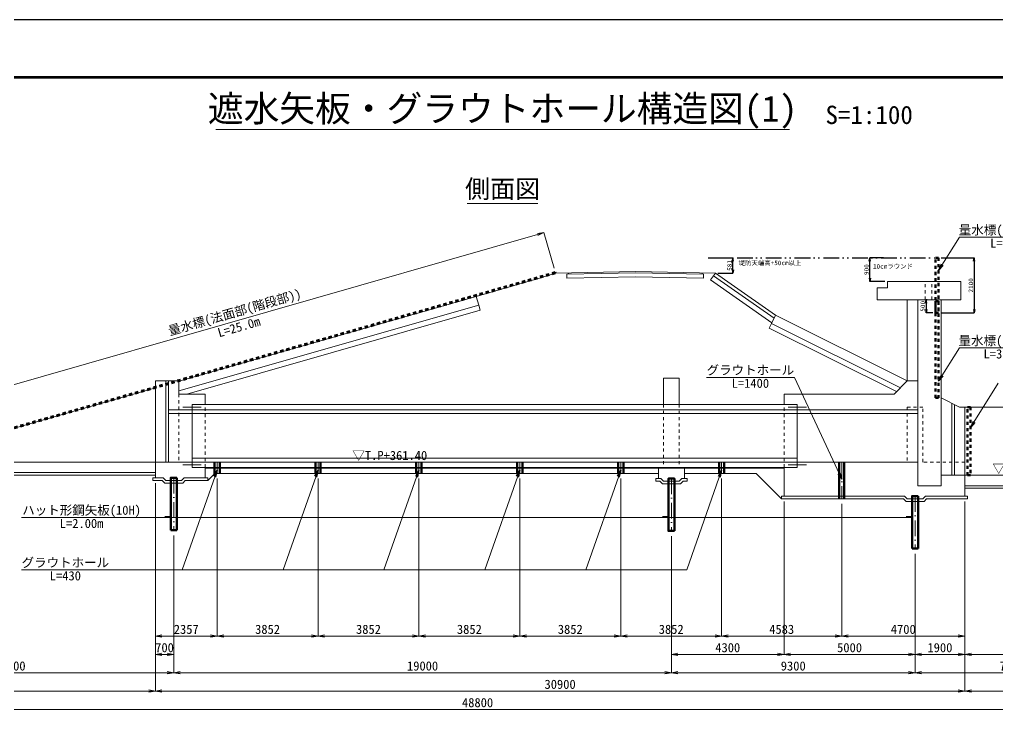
# Model space of a CAD drawing. Header units: millimetres. Extents: x 247104 to 392283, y -100044 to 25995.
# Drawn here: x 283459 to 320789, y -387 to 25995 of the extents above; entities that cross this region are included whole.
import ezdxf
from ezdxf.enums import TextEntityAlignment as Align

# ---------------------------------------------------------------- set-up
doc = ezdxf.new("R2010")
doc.units = ezdxf.units.MM
doc.header["$LTSCALE"] = 100
doc.header["$PDSIZE"] = 300
for name, pattern in [('SXF_一点短鎖線', [9.25, 6, -1.5, 0.25, -1.5]), ('SXF_二点短鎖線', [11, 6, -1.5, 0.25, -1.5, 0.25, -1.5]), ('SXF_跳び破線', [12, 6, -6])]:
    doc.linetypes.add(name, pattern=pattern)
doc.layers.get('Defpoints').update_dxf_attribs({"color": 151})
for name, color, linetype, lineweight in [('D-BMK', 2, 'SXF_一点短鎖線', 13), ('D-STR', 1, 'Continuous', 50), ('D-STR-DIM', 7, 'Continuous', 13), ('D-STR-HTXT', 7, 'Continuous', 13), ('D-STR-STR1', 2, 'Continuous', 13), ('D-STR-STRB', 4, 'Continuous', 13), ('D-STR-TXT', 7, 'Continuous', 13), ('D-TTL', 2, 'Continuous', 140), ('D-TTL-LINE', 7, 'Continuous', 13), ('D-TTL-TXT', 7, 'Continuous', 13)]:
    doc.layers.add(name, color=color, linetype=linetype, lineweight=lineweight)
doc.styles.add('MS ゴシック', font='MS Gothic.ttf')
doc.styles.add('ＭＳ ゴシック', font='MS Gothic.ttf')
doc.dimstyles.new('DIM-100-F', dxfattribs={"dimscale": 100, "dimtxt": 3.5, "dimasz": 2.5, "dimexe": 0, "dimexo": 2, "dimgap": 0.8, "dimtad": 1, "dimdec": 0, "dimzin": 0, "dimdsep": 46, "dimtxsty": 'MS ゴシック', "dimblk": 'OPEN', "dimcen": 0.1, "dimaunit": 1, "dimadec": 4, "dimazin": 0, "dimtfac": 1, "dimtdec": 0, "dimtmove": 2, "dimatfit": 3, "dimldrblk": 'OPEN', "dimfxl": 1, "dimtolj": 1, "dimtzin": 0, "dimlwd": -1, "dimlwe": -1, "dimarcsym": 2})
doc.dimstyles.new('DIM-50-F', dxfattribs={"dimscale": 50, "dimtxt": 3.5, "dimasz": 2.5, "dimexe": 0, "dimexo": 2, "dimgap": 0.8, "dimtad": 1, "dimdec": 0, "dimzin": 0, "dimdsep": 46, "dimtxsty": 'MS ゴシック', "dimblk": 'OPEN', "dimcen": 0.1, "dimaunit": 1, "dimadec": 4, "dimazin": 0, "dimtfac": 1, "dimtdec": 0, "dimtmove": 2, "dimatfit": 3, "dimldrblk": 'OPEN', "dimfxl": 1, "dimtolj": 1, "dimtzin": 0, "dimlwd": -1, "dimlwe": -1, "dimarcsym": 2})

# ---------------------------------------------------------------- blocks, each defined once
blk = doc.blocks.new('_Open')
at = {"color": 0, "linetype": 'ByBlock', "lineweight": -2}
for p, q in [((-1, 0.17), (0, 0)), ((-1, -0.17), (0, 0)), ((0, 0), (-1, 0))]:
    blk.add_line(p, q, dxfattribs=at)
blk = doc.blocks.new('*D181')
at = {"layer": 'D-STR-DIM', "color": 0, "transparency": 16777216}
for p, q in [((325344, 7896), (325344, -346)), ((276544, 7796), (276544, -346)), ((325094, -346), (276794, -346))]:
    blk.add_line(p, q, dxfattribs=at)
at = {"layer": 'Defpoints', "color": 0, "transparency": 16777216}
for p in [(276544, 7996), (325344, 8096), (276544, -346)]:
    blk.add_point(p, dxfattribs=at)
at = {"layer": 'D-STR-DIM', "color": 0, "transparency": 16777216, "xscale": 250, "yscale": 250, "zscale": 250, "rotation": 180}
blk.add_blockref('_Open', (276544, -346), dxfattribs=at)
at = {"layer": 'D-STR-DIM', "color": 0, "transparency": 16777216, "xscale": 250, "yscale": 250, "zscale": 250}
blk.add_blockref('_Open', (325344, -346), dxfattribs=at)
at = {"layer": 'D-STR-DIM', "color": 0, "transparency": 16777216, "insert": (300944, -91), "char_height": 350, "attachment_point": 5, "style": 'MS ゴシック'}
blk.add_mtext('\\A1;48800', dxfattribs=at)
blk = doc.blocks.new('*D182')
at = {"layer": 'D-STR-DIM', "color": 0, "transparency": 16777216}
for p, q in [((325344, 7896), (325344, 354)), ((319544, 7596), (319544, 354)), ((325094, 354), (319794, 354))]:
    blk.add_line(p, q, dxfattribs=at)
at = {"layer": 'Defpoints', "color": 0, "transparency": 16777216}
for p in [(325344, 8096), (319544, 7796), (319544, 354)]:
    blk.add_point(p, dxfattribs=at)
at = {"layer": 'D-STR-DIM', "color": 0, "transparency": 16777216, "xscale": 250, "yscale": 250, "zscale": 250, "rotation": 180}
blk.add_blockref('_Open', (319544, 354), dxfattribs=at)
at = {"layer": 'D-STR-DIM', "color": 0, "transparency": 16777216, "xscale": 250, "yscale": 250, "zscale": 250}
blk.add_blockref('_Open', (325344, 354), dxfattribs=at)
at = {"layer": 'D-STR-DIM', "color": 0, "transparency": 16777216, "insert": (322444, 609), "char_height": 350, "attachment_point": 5, "style": 'MS ゴシック'}
blk.add_mtext('\\A1;5800', dxfattribs=at)
blk = doc.blocks.new('*D183')
at = {"layer": 'D-STR-DIM', "color": 0, "transparency": 16777216}
for p, q in [((288644, 8296), (288644, 354)), ((319544, 7596), (319544, 354)), ((319294, 354), (288894, 354))]:
    blk.add_line(p, q, dxfattribs=at)
at = {"layer": 'Defpoints', "color": 0, "transparency": 16777216}
for p in [(288644, 8496), (319544, 7796), (288644, 354)]:
    blk.add_point(p, dxfattribs=at)
at = {"layer": 'D-STR-DIM', "color": 0, "transparency": 16777216, "xscale": 250, "yscale": 250, "zscale": 250, "rotation": 180}
blk.add_blockref('_Open', (288644, 354), dxfattribs=at)
at = {"layer": 'D-STR-DIM', "color": 0, "transparency": 16777216, "xscale": 250, "yscale": 250, "zscale": 250}
blk.add_blockref('_Open', (319544, 354), dxfattribs=at)
at = {"layer": 'D-STR-DIM', "color": 0, "transparency": 16777216, "insert": (304094, 609), "char_height": 350, "attachment_point": 5, "style": 'MS ゴシック'}
blk.add_mtext('\\A1;30900', dxfattribs=at)
blk = doc.blocks.new('*D184')
at = {"layer": 'D-STR-DIM', "color": 0, "transparency": 16777216}
for p, q in [((288644, 8296), (288644, 354)), ((276544, 7796), (276544, 354)), ((288394, 354), (276794, 354))]:
    blk.add_line(p, q, dxfattribs=at)
at = {"layer": 'Defpoints', "color": 0, "transparency": 16777216}
for p in [(288644, 8496), (276544, 7996), (276544, 354)]:
    blk.add_point(p, dxfattribs=at)
at = {"layer": 'D-STR-DIM', "color": 0, "transparency": 16777216, "xscale": 250, "yscale": 250, "zscale": 250, "rotation": 180}
blk.add_blockref('_Open', (276544, 354), dxfattribs=at)
at = {"layer": 'D-STR-DIM', "color": 0, "transparency": 16777216, "xscale": 250, "yscale": 250, "zscale": 250}
blk.add_blockref('_Open', (288644, 354), dxfattribs=at)
at = {"layer": 'D-STR-DIM', "color": 0, "transparency": 16777216, "insert": (282594, 609), "char_height": 350, "attachment_point": 5, "style": 'MS ゴシック'}
blk.add_mtext('\\A1;12100', dxfattribs=at)
blk = doc.blocks.new('*D171')
at = {"layer": 'D-STR-DIM', "color": 0, "transparency": 16777216}
for p, q in [((276844, 5996), (276844, 1054)), ((289344, 6296), (289344, 1054)), ((277094, 1054), (289094, 1054))]:
    blk.add_line(p, q, dxfattribs=at)
at = {"layer": 'Defpoints', "color": 0, "transparency": 16777216}
for p in [(289344, 6496), (276844, 6196), (289344, 1054)]:
    blk.add_point(p, dxfattribs=at)
at = {"layer": 'D-STR-DIM', "color": 0, "transparency": 16777216, "xscale": 250, "yscale": 250, "zscale": 250, "rotation": 180}
blk.add_blockref('_Open', (276844, 1054), dxfattribs=at)
at = {"layer": 'D-STR-DIM', "color": 0, "transparency": 16777216, "xscale": 250, "yscale": 250, "zscale": 250}
blk.add_blockref('_Open', (289344, 1054), dxfattribs=at)
at = {"layer": 'D-STR-DIM', "color": 0, "transparency": 16777216, "insert": (283094, 1309), "char_height": 350, "attachment_point": 5, "style": 'MS ゴシック'}
blk.add_mtext('\\A1;12500', dxfattribs=at)
blk = doc.blocks.new('*D172')
at = {"layer": 'D-STR-DIM', "color": 0, "transparency": 16777216}
for p, q in [((289344, 6296), (289344, 1054)), ((308344, 6266), (308344, 1054)), ((289594, 1054), (308094, 1054))]:
    blk.add_line(p, q, dxfattribs=at)
at = {"layer": 'Defpoints', "color": 0, "transparency": 16777216}
for p in [(289344, 6496), (308344, 6466), (308344, 1054)]:
    blk.add_point(p, dxfattribs=at)
at = {"layer": 'D-STR-DIM', "color": 0, "transparency": 16777216, "xscale": 250, "yscale": 250, "zscale": 250, "rotation": 180}
blk.add_blockref('_Open', (289344, 1054), dxfattribs=at)
at = {"layer": 'D-STR-DIM', "color": 0, "transparency": 16777216, "xscale": 250, "yscale": 250, "zscale": 250}
blk.add_blockref('_Open', (308344, 1054), dxfattribs=at)
at = {"layer": 'D-STR-DIM', "color": 0, "transparency": 16777216, "insert": (298844, 1309), "char_height": 350, "attachment_point": 5, "style": 'MS ゴシック'}
blk.add_mtext('\\A1;19000', dxfattribs=at)
blk = doc.blocks.new('*D173')
at = {"layer": 'D-STR-DIM', "color": 0, "transparency": 16777216}
for p, q in [((308344, 6266), (308344, 1054)), ((317644, 5596), (317644, 1054)), ((308594, 1054), (317394, 1054))]:
    blk.add_line(p, q, dxfattribs=at)
at = {"layer": 'Defpoints', "color": 0, "transparency": 16777216}
for p in [(308344, 6466), (317644, 5796), (317644, 1054)]:
    blk.add_point(p, dxfattribs=at)
at = {"layer": 'D-STR-DIM', "color": 0, "transparency": 16777216, "xscale": 250, "yscale": 250, "zscale": 250, "rotation": 180}
blk.add_blockref('_Open', (308344, 1054), dxfattribs=at)
at = {"layer": 'D-STR-DIM', "color": 0, "transparency": 16777216, "xscale": 250, "yscale": 250, "zscale": 250}
blk.add_blockref('_Open', (317644, 1054), dxfattribs=at)
at = {"layer": 'D-STR-DIM', "color": 0, "transparency": 16777216, "insert": (312994, 1309), "char_height": 350, "attachment_point": 5, "style": 'MS ゴシック'}
blk.add_mtext('\\A1;9300', dxfattribs=at)
blk = doc.blocks.new('*D174')
at = {"layer": 'D-STR-DIM', "color": 0, "transparency": 16777216}
for p, q in [((325044, 5996), (325044, 1054)), ((317644, 5596), (317644, 1054)), ((317894, 1054), (324794, 1054))]:
    blk.add_line(p, q, dxfattribs=at)
at = {"layer": 'Defpoints', "color": 0, "transparency": 16777216}
for p in [(325044, 6196), (317644, 5796), (325044, 1054)]:
    blk.add_point(p, dxfattribs=at)
at = {"layer": 'D-STR-DIM', "color": 0, "transparency": 16777216, "xscale": 250, "yscale": 250, "zscale": 250, "rotation": 180}
blk.add_blockref('_Open', (317644, 1054), dxfattribs=at)
at = {"layer": 'D-STR-DIM', "color": 0, "transparency": 16777216, "xscale": 250, "yscale": 250, "zscale": 250}
blk.add_blockref('_Open', (325044, 1054), dxfattribs=at)
at = {"layer": 'D-STR-DIM', "color": 0, "transparency": 16777216, "insert": (321344, 1309), "char_height": 350, "attachment_point": 5, "style": 'MS ゴシック'}
blk.add_mtext('\\A1;7400', dxfattribs=at)
blk = doc.blocks.new('*D176')
at = {"layer": 'D-STR-DIM', "color": 0, "transparency": 16777216}
for p, q in [((288644, 8296), (288644, 1754)), ((289344, 6296), (289344, 1754)), ((288644, 1754), (289344, 1754)), ((289094, 1754), (288844, 1754)), ((288894, 1754), (289144, 1754))]:
    blk.add_line(p, q, dxfattribs=at)
at = {"layer": 'Defpoints', "color": 0, "transparency": 16777216}
for p in [(288644, 8496), (289344, 6496), (289344, 1754)]:
    blk.add_point(p, dxfattribs=at)
at = {"layer": 'D-STR-DIM', "color": 0, "transparency": 16777216, "xscale": 250, "yscale": 250, "zscale": 250, "rotation": 180}
blk.add_blockref('_Open', (288644, 1754), dxfattribs=at)
at = {"layer": 'D-STR-DIM', "color": 0, "transparency": 16777216, "xscale": 250, "yscale": 250, "zscale": 250}
blk.add_blockref('_Open', (289344, 1754), dxfattribs=at)
at = {"layer": 'D-STR-DIM', "color": 0, "transparency": 16777216, "insert": (288994, 2009), "char_height": 350, "attachment_point": 5, "style": 'MS ゴシック'}
blk.add_mtext('\\A1;700', dxfattribs=at)
blk = doc.blocks.new('*D177')
at = {"layer": 'D-STR-DIM', "color": 0, "transparency": 16777216}
for p, q in [((312644, 7596), (312644, 1754)), ((308344, 6266), (308344, 1754)), ((308594, 1754), (312394, 1754))]:
    blk.add_line(p, q, dxfattribs=at)
at = {"layer": 'Defpoints', "color": 0, "transparency": 16777216}
for p in [(312644, 7796), (308344, 6466), (312644, 1754)]:
    blk.add_point(p, dxfattribs=at)
at = {"layer": 'D-STR-DIM', "color": 0, "transparency": 16777216, "xscale": 250, "yscale": 250, "zscale": 250, "rotation": 180}
blk.add_blockref('_Open', (308344, 1754), dxfattribs=at)
at = {"layer": 'D-STR-DIM', "color": 0, "transparency": 16777216, "xscale": 250, "yscale": 250, "zscale": 250}
blk.add_blockref('_Open', (312644, 1754), dxfattribs=at)
at = {"layer": 'D-STR-DIM', "color": 0, "transparency": 16777216, "insert": (310494, 2009), "char_height": 350, "attachment_point": 5, "style": 'MS ゴシック'}
blk.add_mtext('\\A1;4300', dxfattribs=at)
blk = doc.blocks.new('*D178')
at = {"layer": 'D-STR-DIM', "color": 0, "transparency": 16777216}
for p, q in [((312644, 7596), (312644, 1754)), ((317644, 5596), (317644, 1754)), ((312894, 1754), (317394, 1754))]:
    blk.add_line(p, q, dxfattribs=at)
at = {"layer": 'Defpoints', "color": 0, "transparency": 16777216}
for p in [(312644, 7796), (317644, 5796), (317644, 1754)]:
    blk.add_point(p, dxfattribs=at)
at = {"layer": 'D-STR-DIM', "color": 0, "transparency": 16777216, "xscale": 250, "yscale": 250, "zscale": 250, "rotation": 180}
blk.add_blockref('_Open', (312644, 1754), dxfattribs=at)
at = {"layer": 'D-STR-DIM', "color": 0, "transparency": 16777216, "xscale": 250, "yscale": 250, "zscale": 250}
blk.add_blockref('_Open', (317644, 1754), dxfattribs=at)
at = {"layer": 'D-STR-DIM', "color": 0, "transparency": 16777216, "insert": (315144, 2009), "char_height": 350, "attachment_point": 5, "style": 'MS ゴシック'}
blk.add_mtext('\\A1;5000', dxfattribs=at)
blk = doc.blocks.new('*D179')
at = {"layer": 'D-STR-DIM', "color": 0, "transparency": 16777216}
for p, q in [((319544, 7596), (319544, 1754)), ((317644, 5596), (317644, 1754)), ((317894, 1754), (319294, 1754))]:
    blk.add_line(p, q, dxfattribs=at)
at = {"layer": 'Defpoints', "color": 0, "transparency": 16777216}
for p in [(319544, 7796), (317644, 5796), (319544, 1754)]:
    blk.add_point(p, dxfattribs=at)
at = {"layer": 'D-STR-DIM', "color": 0, "transparency": 16777216, "xscale": 250, "yscale": 250, "zscale": 250, "rotation": 180}
blk.add_blockref('_Open', (317644, 1754), dxfattribs=at)
at = {"layer": 'D-STR-DIM', "color": 0, "transparency": 16777216, "xscale": 250, "yscale": 250, "zscale": 250}
blk.add_blockref('_Open', (319544, 1754), dxfattribs=at)
at = {"layer": 'D-STR-DIM', "color": 0, "transparency": 16777216, "insert": (318594, 2009), "char_height": 350, "attachment_point": 5, "style": 'MS ゴシック'}
blk.add_mtext('\\A1;1900', dxfattribs=at)
blk = doc.blocks.new('*D180')
at = {"layer": 'D-STR-DIM', "color": 0, "transparency": 16777216}
for p, q in [((319544, 7596), (319544, 1754)), ((325044, 5996), (325044, 1754)), ((319794, 1754), (324794, 1754))]:
    blk.add_line(p, q, dxfattribs=at)
at = {"layer": 'Defpoints', "color": 0, "transparency": 16777216}
for p in [(319544, 7796), (325044, 6196), (325044, 1754)]:
    blk.add_point(p, dxfattribs=at)
at = {"layer": 'D-STR-DIM', "color": 0, "transparency": 16777216, "xscale": 250, "yscale": 250, "zscale": 250, "rotation": 180}
blk.add_blockref('_Open', (319544, 1754), dxfattribs=at)
at = {"layer": 'D-STR-DIM', "color": 0, "transparency": 16777216, "xscale": 250, "yscale": 250, "zscale": 250}
blk.add_blockref('_Open', (325044, 1754), dxfattribs=at)
at = {"layer": 'D-STR-DIM', "color": 0, "transparency": 16777216, "insert": (322294, 2009), "char_height": 350, "attachment_point": 5, "style": 'MS ゴシック'}
blk.add_mtext('\\A1;5500', dxfattribs=at)
blk = doc.blocks.new('*D186')
at = {"layer": 'D-STR-DIM', "color": 0, "transparency": 16777216}
for p, q in [((310261, 8466), (310261, 2454)), ((314844, 7496), (314844, 2454)), ((314594, 2454), (310511, 2454))]:
    blk.add_line(p, q, dxfattribs=at)
at = {"layer": 'Defpoints', "color": 0, "transparency": 16777216}
for p in [(310261, 8666), (314844, 7696), (310261, 2454)]:
    blk.add_point(p, dxfattribs=at)
at = {"layer": 'D-STR-DIM', "color": 0, "transparency": 16777216, "xscale": 250, "yscale": 250, "zscale": 250, "rotation": 180}
blk.add_blockref('_Open', (310261, 2454), dxfattribs=at)
at = {"layer": 'D-STR-DIM', "color": 0, "transparency": 16777216, "xscale": 250, "yscale": 250, "zscale": 250}
blk.add_blockref('_Open', (314844, 2454), dxfattribs=at)
at = {"layer": 'D-STR-DIM', "color": 0, "transparency": 16777216, "insert": (312553, 2709), "char_height": 350, "attachment_point": 5, "style": 'MS ゴシック'}
blk.add_mtext('\\A1;4583', dxfattribs=at)
blk = doc.blocks.new('*D243')
at = {"layer": 'D-STR-DIM', "color": 0, "transparency": 16777216}
for p, q in [((314844, 7496), (314844, 2454)), ((319544, 7596), (319544, 2454)), ((315094, 2454), (319294, 2454))]:
    blk.add_line(p, q, dxfattribs=at)
at = {"layer": 'Defpoints', "color": 0, "transparency": 16777216}
for p in [(314844, 7696), (319544, 7796), (319544, 2454)]:
    blk.add_point(p, dxfattribs=at)
at = {"layer": 'D-STR-DIM', "color": 0, "transparency": 16777216, "xscale": 250, "yscale": 250, "zscale": 250, "rotation": 180}
blk.add_blockref('_Open', (314844, 2454), dxfattribs=at)
at = {"layer": 'D-STR-DIM', "color": 0, "transparency": 16777216, "xscale": 250, "yscale": 250, "zscale": 250}
blk.add_blockref('_Open', (319544, 2454), dxfattribs=at)
at = {"layer": 'D-STR-DIM', "color": 0, "transparency": 16777216, "insert": (317194, 2709), "char_height": 350, "attachment_point": 5, "style": 'MS ゴシック'}
blk.add_mtext('\\A1;4700', dxfattribs=at)
blk = doc.blocks.new('*D244')
at = {"layer": 'D-STR-DIM', "color": 0, "transparency": 16777216}
for p, q in [((306409, 8466), (306409, 2454)), ((310261, 8466), (310261, 2454)), ((310011, 2454), (306659, 2454))]:
    blk.add_line(p, q, dxfattribs=at)
at = {"layer": 'Defpoints', "color": 0, "transparency": 16777216}
for p in [(306409, 8666), (310261, 8666), (306409, 2454)]:
    blk.add_point(p, dxfattribs=at)
at = {"layer": 'D-STR-DIM', "color": 0, "transparency": 16777216, "xscale": 250, "yscale": 250, "zscale": 250, "rotation": 180}
blk.add_blockref('_Open', (306409, 2454), dxfattribs=at)
at = {"layer": 'D-STR-DIM', "color": 0, "transparency": 16777216, "xscale": 250, "yscale": 250, "zscale": 250}
blk.add_blockref('_Open', (310261, 2454), dxfattribs=at)
at = {"layer": 'D-STR-DIM', "color": 0, "transparency": 16777216, "insert": (308335, 2709), "char_height": 350, "attachment_point": 5, "style": 'MS ゴシック'}
blk.add_mtext('\\A1;3852', dxfattribs=at)
blk = doc.blocks.new('*D245')
at = {"layer": 'D-STR-DIM', "color": 0, "transparency": 16777216}
for p, q in [((302557, 8466), (302557, 2454)), ((306409, 8466), (306409, 2454)), ((306159, 2454), (302807, 2454))]:
    blk.add_line(p, q, dxfattribs=at)
at = {"layer": 'Defpoints', "color": 0, "transparency": 16777216}
for p in [(302557, 8666), (306409, 8666), (302557, 2454)]:
    blk.add_point(p, dxfattribs=at)
at = {"layer": 'D-STR-DIM', "color": 0, "transparency": 16777216, "xscale": 250, "yscale": 250, "zscale": 250, "rotation": 180}
blk.add_blockref('_Open', (302557, 2454), dxfattribs=at)
at = {"layer": 'D-STR-DIM', "color": 0, "transparency": 16777216, "xscale": 250, "yscale": 250, "zscale": 250}
blk.add_blockref('_Open', (306409, 2454), dxfattribs=at)
at = {"layer": 'D-STR-DIM', "color": 0, "transparency": 16777216, "insert": (304483, 2709), "char_height": 350, "attachment_point": 5, "style": 'MS ゴシック'}
blk.add_mtext('\\A1;3852', dxfattribs=at)
blk = doc.blocks.new('*D246')
at = {"layer": 'D-STR-DIM', "color": 0, "transparency": 16777216}
for p, q in [((298705, 8466), (298705, 2454)), ((302557, 8466), (302557, 2454)), ((302307, 2454), (298955, 2454))]:
    blk.add_line(p, q, dxfattribs=at)
at = {"layer": 'Defpoints', "color": 0, "transparency": 16777216}
for p in [(298705, 8666), (302557, 8666), (298705, 2454)]:
    blk.add_point(p, dxfattribs=at)
at = {"layer": 'D-STR-DIM', "color": 0, "transparency": 16777216, "xscale": 250, "yscale": 250, "zscale": 250, "rotation": 180}
blk.add_blockref('_Open', (298705, 2454), dxfattribs=at)
at = {"layer": 'D-STR-DIM', "color": 0, "transparency": 16777216, "xscale": 250, "yscale": 250, "zscale": 250}
blk.add_blockref('_Open', (302557, 2454), dxfattribs=at)
at = {"layer": 'D-STR-DIM', "color": 0, "transparency": 16777216, "insert": (300631, 2709), "char_height": 350, "attachment_point": 5, "style": 'MS ゴシック'}
blk.add_mtext('\\A1;3852', dxfattribs=at)
blk = doc.blocks.new('*D247')
at = {"layer": 'D-STR-DIM', "color": 0, "transparency": 16777216}
for p, q in [((294853, 8466), (294853, 2454)), ((298705, 8466), (298705, 2454)), ((298455, 2454), (295103, 2454))]:
    blk.add_line(p, q, dxfattribs=at)
at = {"layer": 'Defpoints', "color": 0, "transparency": 16777216}
for p in [(294853, 8666), (298705, 8666), (294853, 2454)]:
    blk.add_point(p, dxfattribs=at)
at = {"layer": 'D-STR-DIM', "color": 0, "transparency": 16777216, "xscale": 250, "yscale": 250, "zscale": 250, "rotation": 180}
blk.add_blockref('_Open', (294853, 2454), dxfattribs=at)
at = {"layer": 'D-STR-DIM', "color": 0, "transparency": 16777216, "xscale": 250, "yscale": 250, "zscale": 250}
blk.add_blockref('_Open', (298705, 2454), dxfattribs=at)
at = {"layer": 'D-STR-DIM', "color": 0, "transparency": 16777216, "insert": (296779, 2709), "char_height": 350, "attachment_point": 5, "style": 'MS ゴシック'}
blk.add_mtext('\\A1;3852', dxfattribs=at)
blk = doc.blocks.new('*D248')
at = {"layer": 'D-STR-DIM', "color": 0, "transparency": 16777216}
for p, q in [((291001, 8466), (291001, 2454)), ((294853, 8466), (294853, 2454)), ((294603, 2454), (291251, 2454))]:
    blk.add_line(p, q, dxfattribs=at)
at = {"layer": 'Defpoints', "color": 0, "transparency": 16777216}
for p in [(291001, 8666), (294853, 8666), (291001, 2454)]:
    blk.add_point(p, dxfattribs=at)
at = {"layer": 'D-STR-DIM', "color": 0, "transparency": 16777216, "xscale": 250, "yscale": 250, "zscale": 250, "rotation": 180}
blk.add_blockref('_Open', (291001, 2454), dxfattribs=at)
at = {"layer": 'D-STR-DIM', "color": 0, "transparency": 16777216, "xscale": 250, "yscale": 250, "zscale": 250}
blk.add_blockref('_Open', (294853, 2454), dxfattribs=at)
at = {"layer": 'D-STR-DIM', "color": 0, "transparency": 16777216, "insert": (292927, 2709), "char_height": 350, "attachment_point": 5, "style": 'MS ゴシック'}
blk.add_mtext('\\A1;3852', dxfattribs=at)
blk = doc.blocks.new('*D249')
at = {"layer": 'D-STR-DIM', "color": 0, "transparency": 16777216}
for p, q in [((288644, 8296), (288644, 2454)), ((291001, 8466), (291001, 2454)), ((290751, 2454), (288894, 2454))]:
    blk.add_line(p, q, dxfattribs=at)
at = {"layer": 'Defpoints', "color": 0, "transparency": 16777216}
for p in [(291001, 8666), (288644, 8496), (288644, 2454)]:
    blk.add_point(p, dxfattribs=at)
at = {"layer": 'D-STR-DIM', "color": 0, "transparency": 16777216, "xscale": 250, "yscale": 250, "zscale": 250, "rotation": 180}
blk.add_blockref('_Open', (288644, 2454), dxfattribs=at)
at = {"layer": 'D-STR-DIM', "color": 0, "transparency": 16777216, "xscale": 250, "yscale": 250, "zscale": 250}
blk.add_blockref('_Open', (291001, 2454), dxfattribs=at)
at = {"layer": 'D-STR-DIM', "color": 0, "transparency": 16777216, "insert": (289823, 2709), "char_height": 350, "attachment_point": 5, "style": 'MS ゴシック'}
blk.add_mtext('\\A1;2357', dxfattribs=at)
blk = doc.blocks.new('*D265')
at = {"layer": 'D-STR-DIM', "color": 0, "transparency": 16777216}
for p, q in [((280288, 11208), (303237, 17789)), ((303865, 16507), (303477, 17858)), ((280435, 9788), (280047, 11139))]:
    blk.add_line(p, q, dxfattribs=at)
at = {"layer": 'Defpoints', "color": 0, "transparency": 16777216}
for p in [(303477, 17858), (303920, 16315), (280490, 9596)]:
    blk.add_point(p, dxfattribs=at)
at = {"layer": 'D-STR-DIM', "color": 0, "transparency": 16777216, "xscale": 250, "yscale": 250, "zscale": 250}
for p, rotation in [((303477, 17858), 16.00117145035898), ((280047, 11139), 196.001171450359)]:
    blk.add_blockref('_Open', p, dxfattribs=dict(at, rotation=rotation))
at = {"layer": 'D-STR-DIM', "color": 0, "transparency": 16777216, "char_height": 350, "attachment_point": 5, "rotation": 16.0012, "style": 'MS ゴシック'}
for s, insert in [('\\A1;量水標(法面部(階段部))', (291684, 14774)), ('\\A1;L=25.0m', (291833, 14254))]:
    blk.add_mtext(s, dxfattribs=dict(at, insert=insert))
blk = doc.blocks.new('*D266')
at = {"layer": 'Defpoints', "color": 0, "transparency": 16777216}
for p, q in [((310147, 16896), (310694, 16896)), ((310694, 16440), (310694, 16771)), ((310120, 16315), (310694, 16315))]:
    blk.add_line(p, q, dxfattribs=at)
for p in [(310047, 16896), (310694, 16896), (310020, 16315)]:
    blk.add_point(p, dxfattribs=at)
at = {"layer": 'Defpoints', "color": 0, "transparency": 16777216, "xscale": 125, "yscale": 125, "zscale": 125}
for p, rotation in [((310694, 16896), 90), ((310694, 16315), 270)]:
    blk.add_blockref('_Open', p, dxfattribs=dict(at, rotation=rotation))
at = {"layer": 'Defpoints', "color": 0, "transparency": 16777216, "insert": (310567, 16605), "char_height": 175, "attachment_point": 5, "rotation": 90, "style": 'MS ゴシック'}
blk.add_mtext('\\A1;581', dxfattribs=at)
blk = doc.blocks.new('*D267')
at = {"layer": 'Defpoints', "color": 0, "transparency": 16777216}
for p, q in [((316444, 16896), (315916, 16896)), ((315916, 16121), (315916, 16771)), ((316494, 15996), (315916, 15996))]:
    blk.add_line(p, q, dxfattribs=at)
for p in [(315916, 16896), (316544, 16896), (316594, 15996)]:
    blk.add_point(p, dxfattribs=at)
at = {"layer": 'Defpoints', "color": 0, "transparency": 16777216, "xscale": 125, "yscale": 125, "zscale": 125}
for p, rotation in [((315916, 16896), 90), ((315916, 15996), 270)]:
    blk.add_blockref('_Open', p, dxfattribs=dict(at, rotation=rotation))
at = {"layer": 'Defpoints', "color": 0, "transparency": 16777216, "insert": (315788, 16446), "char_height": 175, "attachment_point": 5, "rotation": 90, "style": 'MS ゴシック'}
blk.add_mtext('\\A1;900', dxfattribs=at)
blk = doc.blocks.new('*D268')
at = {"layer": 'Defpoints', "color": 0, "transparency": 16777216}
for p, q in [((318644, 16896), (319899, 16896)), ((319899, 16771), (319899, 14921)), ((318644, 14796), (319899, 14796))]:
    blk.add_line(p, q, dxfattribs=at)
for p in [(318544, 16896), (318544, 14796), (319899, 14796)]:
    blk.add_point(p, dxfattribs=at)
at = {"layer": 'Defpoints', "color": 0, "transparency": 16777216, "xscale": 125, "yscale": 125, "zscale": 125}
for p, rotation in [((319899, 16896), 90), ((319899, 14796), 270)]:
    blk.add_blockref('_Open', p, dxfattribs=dict(at, rotation=rotation))
at = {"layer": 'Defpoints', "color": 0, "transparency": 16777216, "insert": (319772, 15846), "char_height": 175, "attachment_point": 5, "rotation": 90, "style": 'MS ゴシック'}
blk.add_mtext('\\A1;2100', dxfattribs=at)
blk = doc.blocks.new('*D269')
at = {"layer": 'Defpoints', "color": 0, "transparency": 16777216}
for p, q in [((318109, 15296), (318067, 15296)), ((318067, 15171), (318067, 14921)), ((318324, 14796), (318067, 14796))]:
    blk.add_line(p, q, dxfattribs=at)
for p in [(318209, 15296), (318067, 14796), (318424, 14796)]:
    blk.add_point(p, dxfattribs=at)
at = {"layer": 'Defpoints', "color": 0, "transparency": 16777216, "xscale": 125, "yscale": 125, "zscale": 125}
for p, rotation in [((318067, 15296), 90), ((318067, 14796), 270)]:
    blk.add_blockref('_Open', p, dxfattribs=dict(at, rotation=rotation))
at = {"layer": 'Defpoints', "color": 0, "transparency": 16777216, "insert": (317939, 15046), "char_height": 175, "attachment_point": 5, "rotation": 90, "style": 'MS ゴシック'}
blk.add_mtext('\\A1;500', dxfattribs=at)

msp = doc.modelspace()

# ---------------------------------------------------------------- linework, layer by layer
at = {"layer": 'D-BMK'}
for p, q in [((291001.1, 9095.7), (291001.1, 8665.7)), ((294853.1, 9095.7), (294853.1, 8665.7)), ((298705.1, 9095.7), (298705.1, 8665.7)), ((302557.1, 9095.7), (302557.1, 8665.7)), ((306409.1, 9095.7), (306409.1, 8665.7)), ((310261.1, 9095.7), (310261.1, 8665.7)), ((314844.1, 9095.7), (314844.1, 7695.7))]:
    msp.add_line(p, q, dxfattribs=at)
at = {"layer": 'D-BMK', "linetype": 'SXF_一点短鎖線'}
for p, q in [((289344.4, 8495.7), (289344.4, 6495.7)), ((308344.4, 8465.7), (308344.4, 6465.7)), ((317644.4, 7795.7), (317644.4, 5795.7))]:
    msp.add_line(p, q, dxfattribs=at)
at = {"layer": 'D-STR'}
for p, q in [((290901.1, 9095.7), (290901.1, 8652.4)), ((291101.1, 9095.7), (291101.1, 8665.7)), ((294753.1, 9095.7), (294753.1, 8665.7)), ((294953.1, 9095.7), (294953.1, 8665.7)), ((298605.1, 9095.7), (298605.1, 8665.7)), ((298805.1, 9095.7), (298805.1, 8665.7)), ((302457.1, 9095.7), (302457.1, 8665.7)), ((302657.1, 9095.7), (302657.1, 8665.7)), ((306309.1, 9095.7), (306309.1, 8665.7)), ((306509.1, 9095.7), (306509.1, 8665.7)), ((310161.1, 9095.7), (310161.1, 8665.7)), ((310361.1, 9095.7), (310361.1, 8665.7)), ((314744.1, 9095.7), (314744.1, 7695.7)), ((314944.1, 9095.7), (314944.1, 7695.7)), ((289459.4, 8495.7), (289459.4, 6495.7)), ((317759.4, 7795.7), (317759.4, 5795.7)), ((289229.4, 6495.7), (289459.4, 6495.7)), ((317529.4, 5795.7), (317759.4, 5795.7))]:
    msp.add_line(p, q, dxfattribs=at)
at = {"layer": 'D-STR', "linetype": 'SXF_跳び破線', "ltscale": 0.2}
for points in [[(318424.4, 16895.7), (318544.4, 16895.7), (318544.4, 14795.7), (318424.4, 14795.7)], [(303911.8, 16343.6), (280481.6, 9624.6), (280489.9, 9595.7), (303920, 16314.7)], [(318424.4, 15245.7), (318544.4, 15245.7), (318544.4, 11545.7), (318424.4, 11545.7)], [(319644.4, 11195.7), (319764.4, 11195.7), (319764.4, 8595.7), (319644.4, 8595.7)]]:
    msp.add_lwpolyline(points, close=True, dxfattribs=at)
at = {"layer": 'D-STR'}
for points in [[(289459.4, 8495.7), (289229.4, 8495.7), (289229.4, 6495.7)], [(317759.4, 7795.7), (317529.4, 7795.7), (317529.4, 5795.7)]]:
    msp.add_lwpolyline(points, dxfattribs=at)
msp.add_lwpolyline([(308459.4, 6465.7), (308459.4, 8465.7), (308229.4, 8465.7), (308229.4, 6465.7)], close=True, dxfattribs=at)
at = {"layer": 'D-STR-HTXT'}
for p, q in [((319344.4, 17681.2), (323104.4, 17681.2)), ((319344.4, 13453.6), (322604.4, 13453.6)), ((309677.4, 12332.3), (313037.4, 12332.3)), ((283527.6, 6979.5), (289229.4, 6979.5)), ((289004.4, 7024.5), (289229.4, 7024.5)), ((289229.4, 6979.5), (317529.4, 6979.5)), ((308004.4, 7024.5), (308229.4, 7024.5)), ((317304.4, 7024.5), (317529.4, 7024.5)), ((283527.6, 4980), (286887.6, 4980)), ((286887.6, 4980), (308925.8, 4980))]:
    msp.add_line(p, q, dxfattribs=at)
at = {"layer": 'D-STR-STR1', "linetype": 'Continuous'}
for p, q in [((304356.4, 16271.8), (306970.1, 16325.7)), ((304356.4, 16121.8), (304356.4, 16271.8)), ((304356.4, 16121.8), (306970.1, 16175.7)), ((304420.1, 16273.1), (304420.1, 16324.7)), ((309570, 16273.7), (306970, 16325.7)), ((309570, 16123.7), (306970, 16175.7)), ((309520, 16274.7), (309520, 16324.7)), ((309570, 16123.7), (309570, 16273.7)), ((301041.9, 14895.7), (300987, 15088)), ((301041.9, 14895.7), (289841.9, 11695.7)), ((290394.4, 11195.7), (289694.4, 11195.7)), ((313144.1, 10945.7), (290044.4, 10945.7)), ((312794.1, 11195.7), (313494.1, 11195.7)), ((290394.4, 8995.7), (289694.4, 8995.7)), ((290044.4, 9245.7), (313144.1, 9245.7)), ((312794.1, 8995.7), (313494.1, 8995.7))]:
    msp.add_line(p, q, dxfattribs=at)
for points in [[(309954.3, 16214.3), (309839.8, 16050.3), (312177.9, 14417.3)], [(312166, 14393.6), (312076.6, 14214.7), (316933.8, 11786.1)]]:
    msp.add_lwpolyline(points, dxfattribs=at)
at = {"layer": 'D-STR-STRB', "ltscale": 0.2}
for p, q in [((303306.4, 16114.7), (300890.8, 15424.6)), ((300890.8, 15424.6), (289589.9, 12195.7)), ((300987, 15088), (300890.8, 15424.6)), ((300987, 15088), (289544.4, 11818.7)), ((289544.4, 12195.7), (289544.4, 11695.7))]:
    msp.add_line(p, q, dxfattribs=at)
at = {"layer": 'D-STR-STRB', "linetype": 'Continuous'}
for p, q in [((303920, 16314.7), (303306.4, 16114.7)), ((303920, 16314.7), (306970, 16375.7)), ((310020, 16314.7), (306970, 16375.7)), ((310020, 16314.7), (310024.4, 16314.7))]:
    msp.add_line(p, q, dxfattribs=at)
at = {"layer": 'D-STR-STRB', "linetype": 'SXF_跳び破線', "ltscale": 30}
for p, q in [((309954.3, 16214.3), (310024.4, 16314.7)), ((310020, 16314.7), (310620, 15895.7))]:
    msp.add_line(p, q, dxfattribs=at)
at = {"layer": 'D-STR-STRB', "ltscale": 1500}
for p, q in [((309954.3, 16214.3), (312268.3, 14598.2)), ((310620, 15895.7), (312322.6, 14706.6)), ((312322.6, 14706.6), (317344.4, 12195.7)), ((280489.9, 9595.7), (288644.4, 11925.6))]:
    msp.add_line(p, q, dxfattribs=at)
at = {"layer": 'D-STR-STRB'}
for p, q in [((316594.4, 15995.7), (319394.4, 15995.7)), ((319394.4, 15995.7), (319394.4, 15295.7)), ((316194.4, 15295.7), (319394.4, 15295.7)), ((317344.4, 15295.7), (317344.4, 12195.7)), ((317744.4, 15295.7), (317744.4, 8195.7)), ((318644.4, 15295.7), (318644.4, 8195.7)), ((288644.4, 12195.7), (289544.4, 12195.7)), ((288644.4, 12195.7), (288644.4, 8495.7)), ((289044.4, 12195.7), (289044.4, 9095.7)), ((289144.4, 12195.7), (289144.4, 9095.7)), ((289589.9, 12195.7), (289544.4, 12195.7)), ((308044.4, 12295.7), (308044.4, 11295.7)), ((308644.4, 12295.7), (308044.4, 12295.7)), ((308644.4, 12295.7), (308644.4, 11295.7)), ((317344.4, 12195.7), (316844.4, 11695.7)), ((317344.4, 12195.7), (317744.4, 12195.7)), ((290544.4, 11695.7), (289544.4, 11695.7)), ((290544.4, 11695.7), (290544.4, 11295.7)), ((312644.1, 11295.7), (312644.1, 11695.7)), ((312644.1, 11695.7), (316844.4, 11695.7)), ((312644.1, 11495.7), (312644.1, 11595.7)), ((318644.4, 11695.7), (318644.4, 8195.7)), ((290544.4, 11295.7), (312644.1, 11295.7)), ((318644.4, 11545.7), (319344.4, 11195.7)), ((319044.4, 8595.7), (319044.4, 11345.7)), ((319144.4, 8595.7), (319144.4, 11295.7)), ((290044.4, 11095.7), (289144.4, 11095.7)), ((290044.4, 10945.7), (289144.4, 10945.7)), ((313144.1, 11095.7), (290044.4, 11095.7)), ((317744.4, 11095.7), (313144.1, 11095.7)), ((317744.4, 10945.7), (313144.1, 10945.7)), ((319344.4, 11195.7), (325344.4, 11195.7)), ((319544.4, 11195.7), (319544.4, 7795.7)), ((290044.4, 9095.7), (276944.4, 9095.7)), ((313144.1, 9095.7), (290044.4, 9095.7)), ((317744.4, 9095.7), (313144.1, 9095.7)), ((277144.4, 8695.7), (288644.4, 8695.7)), ((279344.4, 8595.7), (288644.4, 8595.7)), ((288644.4, 8695.7), (284567.3, 8695.7)), ((290544.4, 8895.7), (290544.4, 8495.7)), ((290544.4, 8895.7), (312644.1, 8895.7)), ((290544.4, 8865.7), (312644.1, 8865.7)), ((290644.4, 8395.7), (290914.4, 8665.7)), ((290914.4, 8665.7), (307844.4, 8665.7)), ((307844.4, 8865.7), (307844.4, 8465.7)), ((308844.4, 8865.7), (307844.4, 8865.7)), ((308844.4, 8865.7), (308844.4, 8465.7)), ((308844.4, 8665.7), (311574.1, 8665.7)), ((311574.1, 8665.7), (312544.1, 7695.7)), ((312644.1, 8895.7), (312644.1, 7795.7)), ((325344.4, 8595.7), (318644.4, 8595.7)), ((289044.4, 8395.7), (289644.4, 8395.7)), ((318644.4, 8195.7), (317744.4, 8195.7)), ((324644.4, 8195.7), (319544.4, 8195.7)), ((324603, 8095.7), (319544.4, 8095.7)), ((312644.1, 7795.7), (312544.1, 7795.7)), ((312544.1, 7695.7), (312544.1, 7795.7)), ((317203, 7695.7), (312544.1, 7695.7)), ((317244.4, 7795.7), (312644.1, 7795.7)), ((317203, 7695.7), (317303, 7595.7)), ((317244.4, 7795.7), (317344.4, 7695.7)), ((317303, 7595.7), (317985.9, 7595.7)), ((317344.4, 7695.7), (317944.4, 7695.7)), ((317944.4, 7695.7), (318044.4, 7795.7)), ((317985.9, 7595.7), (318085.9, 7695.7)), ((319544.4, 7795.7), (318044.4, 7795.7)), ((319644.4, 7695.7), (318085.9, 7695.7)), ((319644.4, 7795.7), (319544.4, 7795.7)), ((319644.4, 7795.7), (319644.4, 7695.7))]:
    msp.add_line(p, q, dxfattribs=at)
at = {"layer": 'D-STR-STRB', "linetype": 'SXF_跳び破線', "ltscale": 0.2}
for p, q in [((318030.8, 15295.7), (318030.8, 15995.7)), ((318280.8, 15295.7), (318280.8, 15995.7)), ((289544.4, 11695.7), (289544.4, 9095.7)), ((290544.4, 8895.7), (290544.4, 11295.7)), ((308044.4, 11295.7), (308044.4, 8865.7)), ((308644.4, 11295.7), (308644.4, 8865.7)), ((312644.1, 8895.7), (312644.1, 11295.7))]:
    msp.add_line(p, q, dxfattribs=at)
at = {"layer": 'D-STR-STRB'}
for points in [[(316594.4, 15995.7), (316594.4, 15745.7), (316194.4, 15745.7), (316194.4, 15295.7)], [(290544.4, 11295.7), (290044.4, 11295.7), (290044.4, 8895.7), (290544.4, 8895.7)], [(290544.4, 11295.7), (290044.4, 11295.7), (290044.4, 8895.7), (290544.4, 8895.7)], [(312644.1, 8895.7), (313144.1, 8895.7), (313144.1, 11295.7), (312644.1, 11295.7)], [(312644.1, 8895.7), (313144.1, 8895.7), (313144.1, 11295.7), (312644.1, 11295.7)], [(288544.4, 8395.7), (288544.4, 8495.7), (288644.4, 8495.7)], [(288544.4, 8395.7), (288903, 8395.7), (289003, 8295.7), (289685.9, 8295.7), (289785.9, 8395.7), (290644.4, 8395.7)], [(288644.4, 8495.7), (288944.4, 8495.7), (289044.4, 8395.7), (289644.4, 8395.7), (289744.4, 8495.7), (290544.4, 8495.7)], [(290644.4, 8395.7), (290644.4, 8495.7), (290544.4, 8495.7)], [(308844.4, 8465.7), (308944.4, 8465.7), (308944.4, 8365.7), (308785.9, 8365.7), (308685.9, 8265.7), (308003, 8265.7), (307903, 8365.7), (307744.4, 8365.7), (307744.4, 8465.7), (307844.4, 8465.7)], [(307844.4, 8465.7), (307944.4, 8465.7), (308044.4, 8365.7), (308644.4, 8365.7), (308744.4, 8465.7), (308844.4, 8465.7)]]:
    msp.add_lwpolyline(points, dxfattribs=at)
at = {"layer": 'D-STR-STRB', "ltscale": 0.2}
msp.add_lwpolyline([(312322.6, 14706.6), (312166, 14393.6), (317082.9, 11935.2)], dxfattribs=at)
at = {"layer": 'D-STR-STRB', "linetype": 'SXF_跳び破線', "ltscale": 0.2}
msp.add_lwpolyline([(319544.4, 9095.7), (317944.4, 9095.7), (317944.4, 11195.7), (317344.4, 11195.7), (317344.4, 9095.7)], dxfattribs=at)
at = {"layer": 'D-TTL'}
msp.add_line((261899, 23795), (341899, 23795), dxfattribs=at)
at = {"layer": 'D-TTL-LINE'}
for p, q in [((290949, 21795), (312849, 21795)), ((300549, 18968.1), (303249, 18968.1))]:
    msp.add_line(p, q, dxfattribs=at)
at = {"layer": 'Defpoints', "color": 1}
msp.add_line((259849, 25995), (343949, 25995), dxfattribs=at)
at = {"layer": 'Defpoints', "linetype": 'SXF_二点短鎖線'}
msp.add_line((309747.5, 16895.7), (318424.4, 16895.7), dxfattribs=at)

# ---------------------------------------------------------------- texts
at = {"layer": 'D-STR-TXT'}
for s, style, p in [('量水標(操作台部)', 'ＭＳ ゴシック', (321224.4, 17681.2)), ('量水標(門柱部)', 'ＭＳ ゴシック', (320974.4, 13453.6)), ('グラウトホール', 'ＭＳ ゴシック', (311357.4, 12332.3)), ('ハット形鋼矢板(10H)', 'MS ゴシック', (285827.6, 6979.5)), ('グラウトホール', 'ＭＳ ゴシック', (285207.6, 4980))]:
    msp.add_text(s, height=350, dxfattribs=dict(at, style=style)).set_placement(p, align=Align.BOTTOM_CENTER)
for s, style, p in [('L=2.1m', 'ＭＳ ゴシック', (321224.4, 17631.2)), ('L=3.7m', 'ＭＳ ゴシック', (320974.4, 13403.6)), ('L=1400', 'ＭＳ ゴシック', (311357.4, 12282.3)), ('L=2.00m', 'MS ゴシック', (285827.6, 6929.5)), ('L=430', 'ＭＳ ゴシック', (285207.6, 4930))]:
    msp.add_text(s, height=350, dxfattribs=dict(at, style=style)).set_placement(p, align=Align.TOP_CENTER)
at = {"layer": 'D-STR-TXT', "style": 'ＭＳ ゴシック'}
for s, p in [('▽T.P+361.40', (296164.1, 9174.7)), ('▽T.P+360.90', (320599.5, 8674.7))]:
    msp.add_text(s, height=350, dxfattribs=at).set_placement(p)
at = {"layer": 'D-TTL-TXT', "style": 'MS ゴシック'}
for s, height, p in [('遮水矢板・グラウトホール構造図(1)', 1000, (301899, 21795)), ('S=1:100', 700, (315892.6, 21795)), ('側面図', 700, (301899, 18968.1))]:
    msp.add_text(s, height=height, dxfattribs=at).set_placement(p, align=Align.BOTTOM_CENTER)
at = {"layer": 'Defpoints', "style": 'ＭＳ ゴシック'}
for s, p in [('堤防天端高+50cm以上', (310907.9, 16563.9)), ('10cmラウンド', (316036.5, 16432.9))]:
    msp.add_text(s, height=175, dxfattribs=at).set_placement(p, align=Align.BOTTOM_LEFT)

# ---------------------------------------------------------------- dimensions: what is measured, and where the dimension line sits
at = {"layer": 'D-STR-DIM'}
dim = msp.add_aligned_dim(p1=(280489.9, 9595.7), p2=(303920, 16314.7), distance=1605.6, text='量水標(法面部(階段部))\\XL=25.0m', dimstyle='DIM-100-F', dxfattribs=at)
dim.commit()
dim.dimension.update_dxf_attribs({"geometry": '*D265', "text_midpoint": (291762.4, 14498.6)})
for base, p1, p2, picture, middle in [((288644.4, 2454.3), (291001.1, 8665.7), (288644.4, 8495.7), '*D249', (289822.8, 2709.3)), ((291001.1, 2454.3), (294853.1, 8665.7), (291001.1, 8665.7), '*D248', (292927.1, 2709.3)), ((294853.1, 2454.3), (298705.1, 8665.7), (294853.1, 8665.7), '*D247', (296779.1, 2709.3)), ((298705.1, 2454.3), (302557.1, 8665.7), (298705.1, 8665.7), '*D246', (300631.1, 2709.3)), ((302557.1, 2454.3), (306409.1, 8665.7), (302557.1, 8665.7), '*D245', (304483.1, 2709.3)), ((306409.1, 2454.3), (310261.1, 8665.7), (306409.1, 8665.7), '*D244', (308335.1, 2709.3)), ((310261.1, 2454.3), (314844.1, 7695.7), (310261.1, 8665.7), '*D186', (312552.6, 2709.3)), ((289344.4, 1754.3), (288644.4, 8495.7), (289344.4, 6495.7), '*D176', (288994.4, 2009.3)), ((312644.1, 1754.3), (308344.4, 6465.7), (312644.1, 7795.7), '*D177', (310494.3, 2009.3)), ((317644.4, 1754.3), (312644.1, 7795.7), (317644.4, 5795.7), '*D178', (315144.3, 2009.3)), ((319544.4, 2454.3), (314844.1, 7695.7), (319544.4, 7795.7), '*D243', (317194.3, 2709.3)), ((319544.4, 1754.3), (317644.4, 5795.7), (319544.4, 7795.7), '*D179', (318594.4, 2009.3)), ((325044.4, 1754.3), (319544.4, 7795.7), (325044.4, 6195.7), '*D180', (322294.4, 2009.3)), ((289344.4, 1054.3), (276844.4, 6195.7), (289344.4, 6495.7), '*D171', (283094.4, 1309.3)), ((308344.4, 1054.3), (289344.4, 6495.7), (308344.4, 6465.7), '*D172', (298844.4, 1309.3)), ((317644.4, 1054.3), (308344.4, 6465.7), (317644.4, 5795.7), '*D173', (312994.4, 1309.3)), ((325044.4, 1054.3), (317644.4, 5795.7), (325044.4, 6195.7), '*D174', (321344.4, 1309.3))]:
    dim = msp.add_linear_dim(base=base, p1=p1, p2=p2, dimstyle='DIM-100-F', override={"dimtix": 1}, dxfattribs=at)
    dim.commit()
    dim.dimension.update_dxf_attribs({"geometry": picture, "text_midpoint": middle})
for base, p1, p2, picture, middle in [((276544.4, 354.3), (288644.4, 8495.7), (276544.4, 7995.7), '*D184', (282594.4, 609.3)), ((288644.4, 354.3), (319544.4, 7795.7), (288644.4, 8495.7), '*D183', (304094.4, 609.3)), ((276544.4, -345.7), (325344.4, 8095.7), (276544.4, 7995.7), '*D181', (300944.4, -90.7)), ((319544.4, 354.3), (325344.4, 8095.7), (319544.4, 7795.7), '*D182', (322444.4, 609.3))]:
    dim = msp.add_linear_dim(base=base, p1=p1, p2=p2, dimstyle='DIM-100-F', dxfattribs=at)
    dim.commit()
    dim.dimension.update_dxf_attribs({"geometry": picture, "text_midpoint": middle})
at = {"layer": 'Defpoints'}
for base, p1, p2, picture, middle in [((310694.1, 16895.7), (310020, 16314.7), (310047.4, 16895.7), '*D266', (310566.6, 16605.2)), ((315915.8, 16895.7), (316594.4, 15995.7), (316544.4, 16895.7), '*D267', (315788.3, 16445.7)), ((319899.2, 14795.7), (318544.4, 16895.7), (318544.4, 14795.7), '*D268', (319771.7, 15845.7)), ((318066.8, 14795.7), (318209.2, 15295.7), (318424.4, 14795.7), '*D269', (317939.3, 15045.7))]:
    dim = msp.add_linear_dim(base=base, p1=p1, p2=p2, angle=90, dimstyle='DIM-50-F', dxfattribs=at)
    dim.commit()
    dim.dimension.update_dxf_attribs({"geometry": picture, "text_midpoint": middle})

# ---------------------------------------------------------------- leaders
at = {"layer": 'D-STR-HTXT'}
for points in [[(318544.4, 16414.3), (319344.4, 17681.2)], [(318544.4, 12186.7), (319344.4, 13453.6)], [(314844.1, 8443.7), (313037.4, 12332.3)], [(319764.4, 10414.8), (320810.9, 12108.6)], [(291001.1, 8774.9), (289665.8, 4980)], [(294853.1, 8774.9), (293517.8, 4980)], [(298705.1, 8774.9), (297369.8, 4980)], [(302557.1, 8774.9), (301221.8, 4980)], [(306409.1, 8774.9), (305073.8, 4980)], [(310261.1, 8774.9), (308925.8, 4980)]]:
    msp.add_leader(points, dimstyle='DIM-100-F', dxfattribs=at)

doc.saveas('drawing.dxf')
